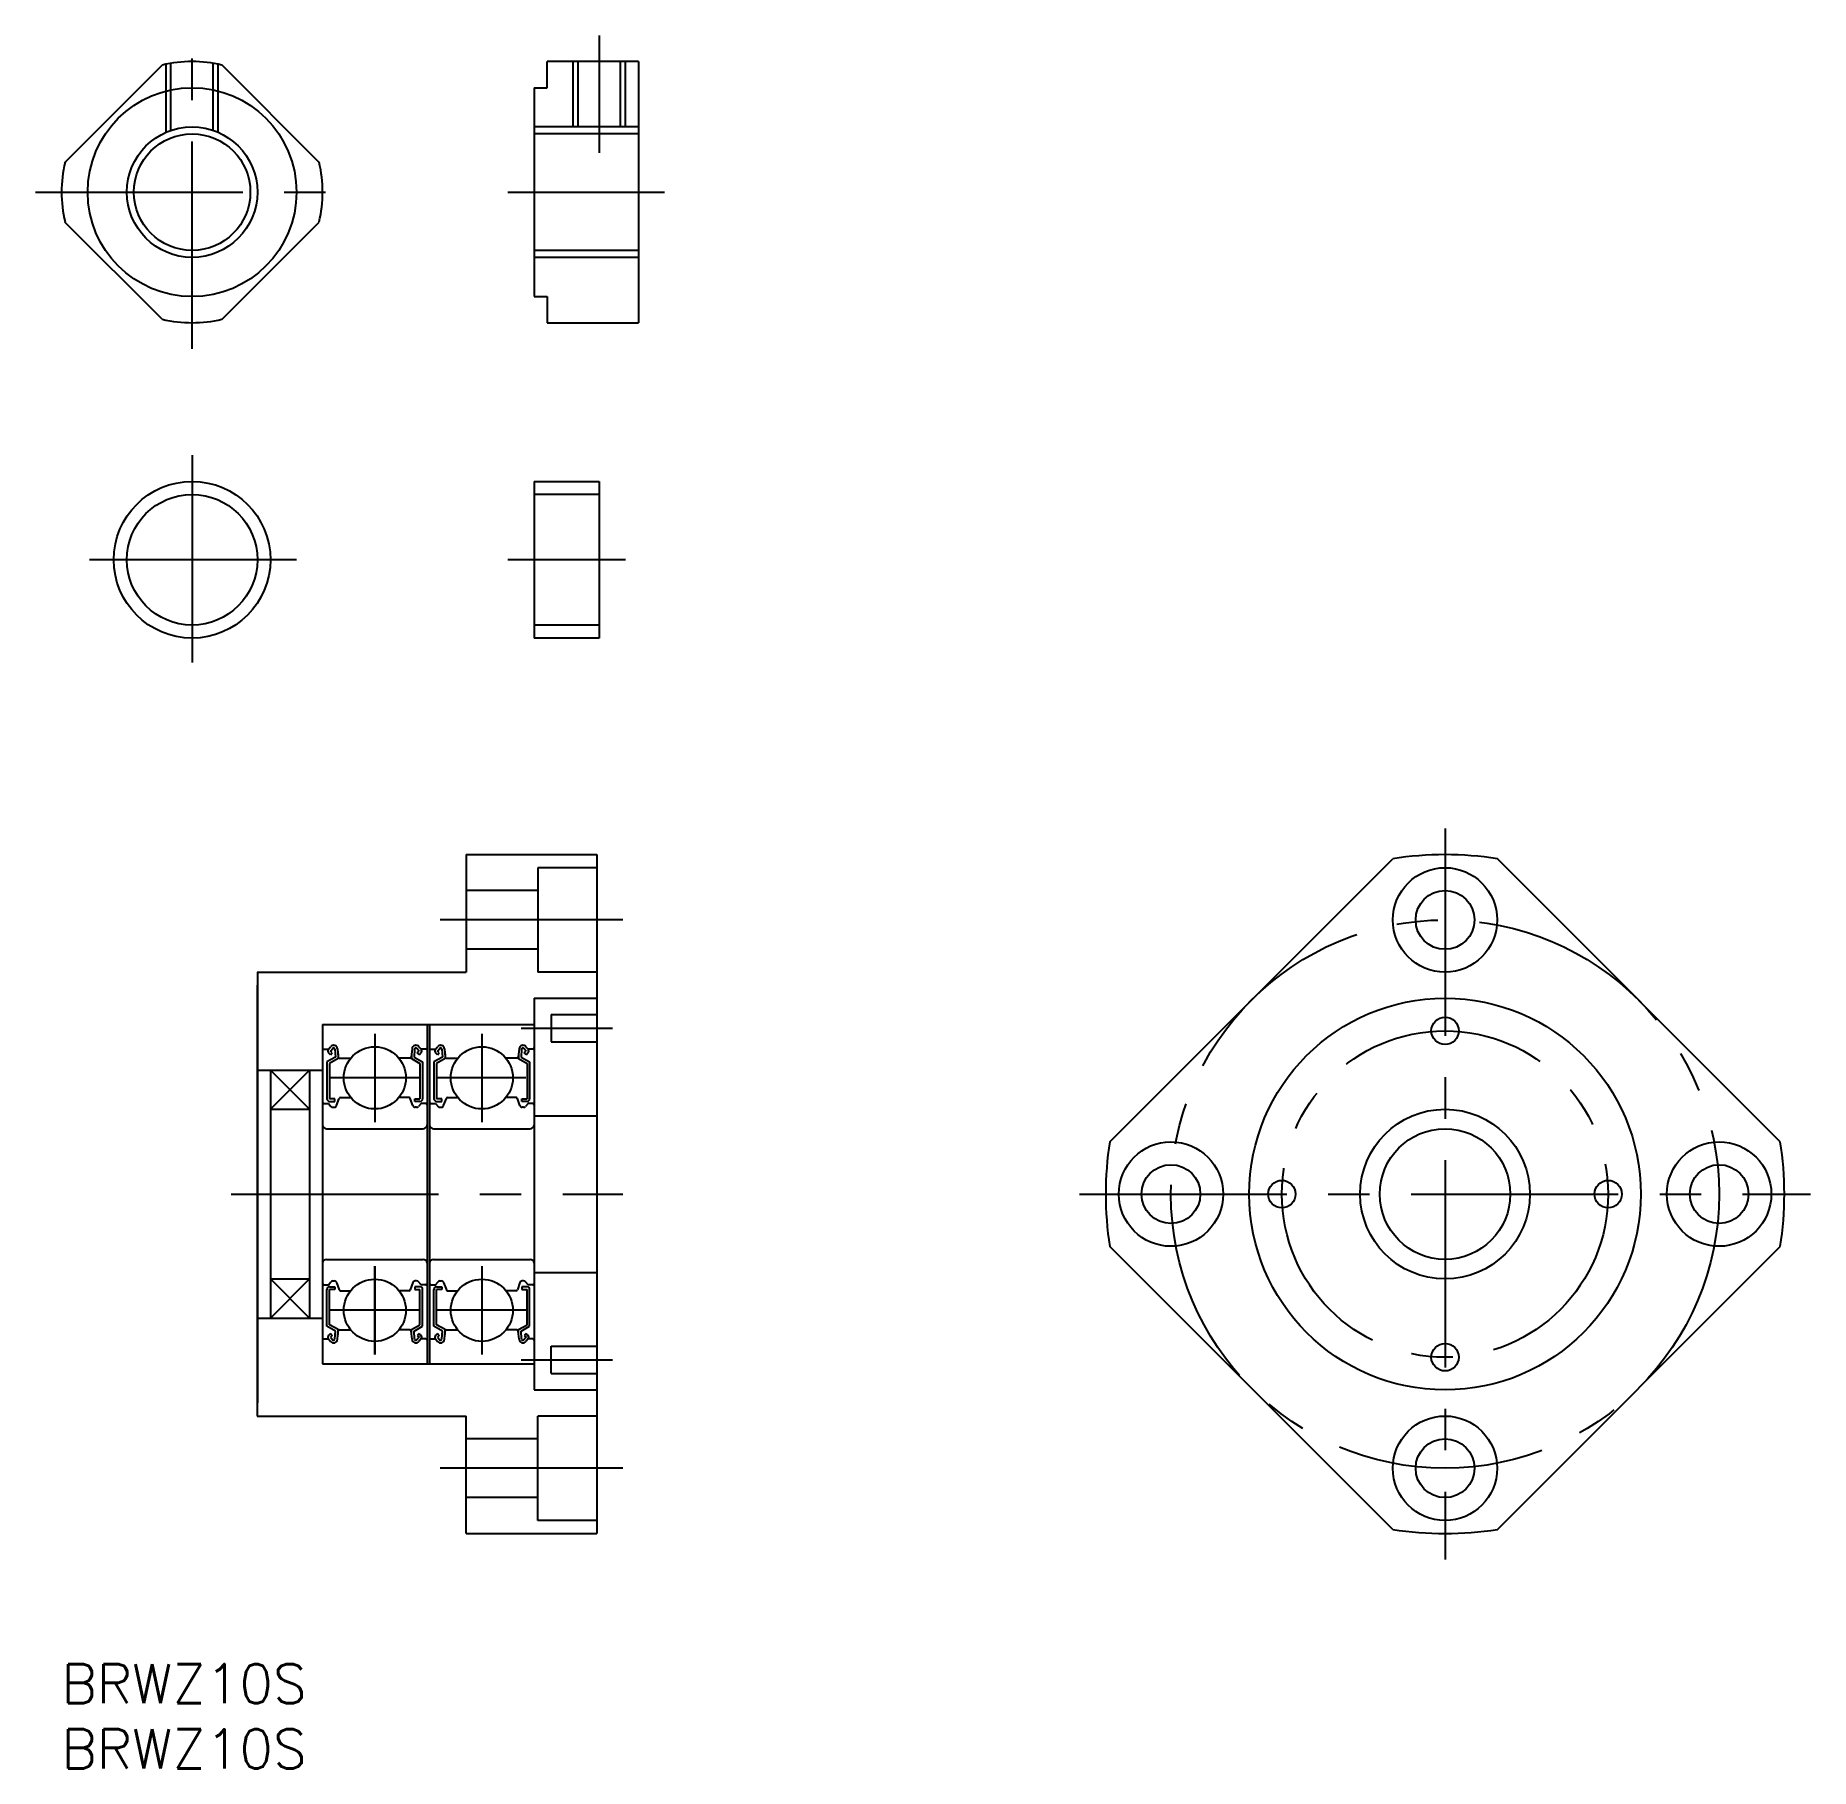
# Model space of a CAD drawing. Extents: x -2 to 134, y -8 to 125.
import ezdxf

# ---------------------------------------------------------------- set-up
doc = ezdxf.new("R2010")
doc.units = 0
doc.header["$LTSCALE"] = 0.5
doc.linetypes.add('CENTER', pattern=[50.8, 31.75, -6.35, 6.35, -6.35])
doc.linetypes.add('DASHED', pattern=[19.05, 12.7, -6.35])
for name, color, linetype in [('MSM_CENTER', 1, 'CENTER'), ('MSM_CONTINUOUS', 7, 'CONTINUOUS'), ('MSM_DASHED', 4, 'DASHED'), ('MSM_NARROW', 5, 'CONTINUOUS'), ('MSM_PART_NUMBER', 7, 'CONTINUOUS')]:
    doc.layers.add(name, color=color, linetype=linetype)
doc.styles.get("Standard").update_dxf_attribs({"font": 'txt.shx', "height": 1.5, "bigfont": 'bigfont.shx'})

# ---------------------------------------------------------------- blocks, each defined once
blk = doc.blocks.new('*U5')
at = {"layer": 'MSM_PART_NUMBER'}
blk.add_text('BRWZ10S', height=3, dxfattribs=at).set_placement((0, -3))
blk = doc.blocks.new('*U6')
at = {"layer": 'MSM_PART_NUMBER'}
blk.add_text('BRWZ10S', height=3, dxfattribs=at).set_placement((0, -8))

msp = doc.modelspace()

# ---------------------------------------------------------------- linework, layer by layer
at = {"layer": 'MSM_CENTER'}
for p, q in [((10, 100.75), (10, 124.75)), ((41.2, 124.75), (41.2, 115.75)), ((-2, 112.75), (22, 112.75)), ((34.2, 112.75), (46.2, 112.75)), ((10, 92.59), (10, 76.59)), ((18, 84.59), (2, 84.59)), ((43.2, 84.59), (34.2, 84.59)), ((106, 64), (106, 8)), ((43, 57), (29, 57)), ((24, 48.28), (24, 41.52)), ((32.2, 48.28), (32.2, 41.52)), ((35.2, 48.7), (42.2, 48.7)), ((27.38, 44.9), (20.61, 44.9)), ((35.58, 44.9), (28.81, 44.9)), ((13, 36), (43, 36)), ((78, 36), (134, 36)), ((24, 30.48), (24, 23.72)), ((24, 23.72), (24, 30.48)), ((32.2, 30.48), (32.2, 23.72)), ((27.38, 27.1), (20.61, 27.1)), ((35.58, 27.1), (28.81, 27.1)), ((35.2, 23.3), (42.2, 23.3)), ((43, 15), (29, 15))]:
    msp.add_line(p, q, dxfattribs=at)
for radius in [21, 12.5]:
    msp.add_circle((106, 36), radius, dxfattribs=at)
at = {"layer": 'MSM_CONTINUOUS'}
for p, q in [((0.26, 115.03), (7.71, 122.48)), ((19.74, 115.03), (12.29, 122.48)), ((37.2, 120.75), (37.2, 122.75)), ((44.2, 122.75), (37.2, 122.75)), ((39.57, 117.75), (39.57, 122.75)), ((42.82, 117.75), (42.82, 122.75)), ((44.2, 122.75), (44.2, 102.75)), ((36.2, 120.75), (36.2, 104.75)), ((36.2, 120.75), (37.2, 120.75)), ((44.2, 117.21), (36.2, 117.21)), ((7.71, 103.01), (0.26, 110.46)), ((12.29, 103.01), (19.74, 110.46)), ((44.2, 108.29), (36.2, 108.29)), ((36.2, 104.75), (37.2, 104.75)), ((37.2, 104.75), (37.2, 102.75)), ((37.2, 102.75), (44.2, 102.75)), ((36.2, 90.59), (36.2, 78.59)), ((36.2, 90.59), (41.2, 90.59)), ((41.2, 90.59), (41.2, 78.59)), ((41.2, 89.59), (36.2, 89.59)), ((41.2, 79.59), (36.2, 79.59)), ((41.2, 78.59), (36.2, 78.59)), ((31, 62), (31, 53)), ((31, 62), (41, 62)), ((41, 62), (41, 10)), ((80.31, 40.01), (101.99, 61.69)), ((131.69, 40.01), (110.01, 61.69)), ((36.5, 61), (36.5, 53)), ((41, 61), (36.5, 61)), ((36.5, 59.25), (31, 59.25)), ((36.5, 54.75), (31, 54.75)), ((14.99, 53), (31, 53)), ((15, 53), (15, 20)), ((15, 19), (15, 52)), ((41, 53), (36.5, 53)), ((36.2, 51), (41, 51)), ((36.2, 51), (36.2, 21)), ((20, 49), (36.2, 49)), ((20, 49), (20, 23)), ((28, 49), (28, 23)), ((28.2, 49), (28.2, 23)), ((37.5, 49.75), (41, 49.75)), ((37.5, 49.75), (37.5, 47.65)), ((37.5, 47.65), (41, 47.65)), ((20.1, 47.1), (20.46, 47.1)), ((20.98, 46.5), (20.33, 46.12)), ((20.44, 47.09), (20.61, 47.29)), ((20.6, 46.67), (20.46, 46.82)), ((21.18, 46.38), (20.53, 46.01)), ((20.6, 46.96), (20.77, 47.16)), ((20.74, 46.82), (20.6, 46.96)), ((20.6, 46.67), (20.74, 46.82)), ((20.94, 47.1), (20.98, 46.5)), ((21.14, 47.12), (21.2, 46.49)), ((21.18, 46.75), (21.18, 46.38)), ((21.3, 46.4), (22.15, 46.4)), ((26.69, 46.4), (25.84, 46.4)), ((26.85, 47.12), (26.79, 46.49)), ((26.81, 46.75), (26.81, 46.38)), ((26.81, 46.38), (27.46, 46.01)), ((27.05, 47.1), (27.01, 46.5)), ((27.01, 46.5), (27.66, 46.12)), ((27.39, 46.96), (27.22, 47.16)), ((27.25, 46.82), (27.39, 46.96)), ((27.39, 46.67), (27.25, 46.82)), ((27.55, 47.09), (27.38, 47.29)), ((27.39, 46.67), (27.53, 46.82)), ((27.9, 47.1), (27.54, 47.1)), ((28.3, 47.1), (28.66, 47.1)), ((29.18, 46.5), (28.53, 46.12)), ((28.64, 47.09), (28.81, 47.29)), ((28.8, 46.67), (28.66, 46.82)), ((29.38, 46.38), (28.73, 46.01)), ((28.8, 46.96), (28.97, 47.16)), ((28.94, 46.82), (28.8, 46.96)), ((28.8, 46.67), (28.94, 46.82)), ((29.14, 47.1), (29.18, 46.5)), ((29.34, 47.12), (29.4, 46.49)), ((29.38, 46.75), (29.38, 46.38)), ((29.5, 46.4), (30.35, 46.4)), ((34.89, 46.4), (34.04, 46.4)), ((35.05, 47.12), (34.99, 46.49)), ((35.01, 46.75), (35.01, 46.38)), ((35.01, 46.38), (35.66, 46.01)), ((35.25, 47.1), (35.21, 46.5)), ((35.21, 46.5), (35.86, 46.12)), ((35.59, 46.96), (35.42, 47.16)), ((35.45, 46.82), (35.59, 46.96)), ((35.59, 46.67), (35.45, 46.82)), ((35.75, 47.09), (35.58, 47.29)), ((35.59, 46.67), (35.73, 46.82)), ((36.1, 47.1), (35.74, 47.1)), ((15, 45.5), (20, 45.5)), ((16, 45.5), (16, 26.5)), ((19, 45.5), (19, 26.5)), ((20.33, 46.12), (20.33, 43.3)), ((20.53, 46.01), (20.53, 43.3)), ((27.46, 46.01), (27.46, 43.3)), ((27.66, 46.12), (27.66, 43.3)), ((28.53, 46.12), (28.53, 43.3)), ((28.73, 46.01), (28.73, 43.3)), ((35.66, 46.01), (35.66, 43.3)), ((35.86, 46.12), (35.86, 43.3)), ((16, 42.5), (19, 42.5)), ((20.1, 42.95), (20.45, 42.95)), ((20.45, 42.95), (20.64, 42.72)), ((20.93, 43.3), (20.53, 43.3)), ((20.53, 43.1), (20.93, 43.1)), ((20.79, 42.65), (20.89, 42.65)), ((20.93, 43.1), (20.93, 43.3)), ((21.07, 42.78), (21.28, 43.33)), ((21.37, 43.4), (22.15, 43.4)), ((26.62, 43.4), (25.84, 43.4)), ((26.92, 42.78), (26.72, 43.33)), ((27.06, 43.1), (27.06, 43.3)), ((27.06, 43.3), (27.46, 43.3)), ((27.46, 43.1), (27.06, 43.1)), ((27.2, 42.65), (27.1, 42.65)), ((27.55, 42.95), (27.35, 42.72)), ((27.9, 42.95), (27.55, 42.95)), ((28.3, 42.95), (28.65, 42.95)), ((28.65, 42.95), (28.84, 42.72)), ((29.13, 43.3), (28.73, 43.3)), ((28.73, 43.1), (29.13, 43.1)), ((28.99, 42.65), (29.09, 42.65)), ((29.13, 43.1), (29.13, 43.3)), ((29.27, 42.78), (29.48, 43.33)), ((29.57, 43.4), (30.35, 43.4)), ((34.82, 43.4), (34.04, 43.4)), ((35.12, 42.78), (34.92, 43.33)), ((35.26, 43.1), (35.26, 43.3)), ((35.26, 43.3), (35.66, 43.3)), ((35.66, 43.1), (35.26, 43.1)), ((35.4, 42.65), (35.3, 42.65)), ((35.75, 42.95), (35.55, 42.72)), ((36.1, 42.95), (35.75, 42.95)), ((20.3, 41), (27.7, 41)), ((28.5, 41), (35.9, 41)), ((36.2, 42), (41, 42)), ((101.99, 10.31), (80.31, 31.99)), ((110.01, 10.31), (131.69, 31.99)), ((20.3, 31), (27.7, 31)), ((28.5, 31), (35.9, 31)), ((36.2, 30), (41, 30)), ((16, 29.5), (19, 29.5)), ((20.1, 29.05), (20.45, 29.05)), ((20.33, 25.87), (20.33, 28.7)), ((20.45, 29.05), (20.64, 29.28)), ((20.53, 28.9), (20.93, 28.9)), ((20.53, 25.99), (20.53, 28.7)), ((20.93, 28.7), (20.53, 28.7)), ((20.79, 29.35), (20.89, 29.35)), ((20.93, 28.9), (20.93, 28.7)), ((21.07, 29.22), (21.28, 28.67)), ((21.37, 28.6), (22.15, 28.6)), ((26.62, 28.6), (25.84, 28.6)), ((26.92, 29.22), (26.72, 28.67)), ((27.06, 28.9), (27.06, 28.7)), ((27.46, 28.9), (27.06, 28.9)), ((27.06, 28.7), (27.46, 28.7)), ((27.2, 29.35), (27.1, 29.35)), ((27.55, 29.05), (27.35, 29.28)), ((27.46, 25.99), (27.46, 28.7)), ((27.9, 29.05), (27.55, 29.05)), ((27.66, 25.87), (27.66, 28.7)), ((28.3, 29.05), (28.65, 29.05)), ((28.53, 25.87), (28.53, 28.7)), ((28.65, 29.05), (28.84, 29.28)), ((28.73, 28.9), (29.13, 28.9)), ((28.73, 25.99), (28.73, 28.7)), ((29.13, 28.7), (28.73, 28.7)), ((28.99, 29.35), (29.09, 29.35)), ((29.13, 28.9), (29.13, 28.7)), ((29.27, 29.22), (29.48, 28.67)), ((29.57, 28.6), (30.35, 28.6)), ((34.82, 28.6), (34.04, 28.6)), ((35.12, 29.22), (34.92, 28.67)), ((35.26, 28.9), (35.26, 28.7)), ((35.66, 28.9), (35.26, 28.9)), ((35.26, 28.7), (35.66, 28.7)), ((35.4, 29.35), (35.3, 29.35)), ((35.75, 29.05), (35.55, 29.28)), ((35.66, 25.99), (35.66, 28.7)), ((36.1, 29.05), (35.75, 29.05)), ((35.86, 25.87), (35.86, 28.7)), ((15, 26.5), (20, 26.5)), ((20.98, 25.5), (20.33, 25.87)), ((21.18, 25.62), (20.53, 25.99)), ((26.81, 25.62), (27.46, 25.99)), ((27.01, 25.5), (27.66, 25.87)), ((29.18, 25.5), (28.53, 25.87)), ((29.38, 25.62), (28.73, 25.99)), ((35.01, 25.62), (35.66, 25.99)), ((35.21, 25.5), (35.86, 25.87)), ((20.1, 24.9), (20.46, 24.9)), ((20.44, 24.91), (20.61, 24.71)), ((20.6, 25.33), (20.46, 25.18)), ((20.6, 25.33), (20.74, 25.18)), ((20.74, 25.18), (20.6, 25.04)), ((20.6, 25.04), (20.77, 24.84)), ((20.94, 24.9), (20.98, 25.5)), ((21.14, 24.88), (21.2, 25.51)), ((21.18, 25.25), (21.18, 25.62)), ((21.3, 25.6), (22.15, 25.6)), ((26.69, 25.6), (25.84, 25.6)), ((26.85, 24.88), (26.79, 25.51)), ((26.81, 25.25), (26.81, 25.62)), ((27.05, 24.9), (27.01, 25.5)), ((27.39, 25.04), (27.22, 24.84)), ((27.39, 25.33), (27.25, 25.18)), ((27.25, 25.18), (27.39, 25.04)), ((27.55, 24.91), (27.38, 24.71)), ((27.39, 25.33), (27.53, 25.18)), ((27.9, 24.9), (27.54, 24.9)), ((28.3, 24.9), (28.66, 24.9)), ((28.64, 24.91), (28.81, 24.71)), ((28.8, 25.33), (28.66, 25.18)), ((28.8, 25.33), (28.94, 25.18)), ((28.94, 25.18), (28.8, 25.04)), ((28.8, 25.04), (28.97, 24.84)), ((29.14, 24.9), (29.18, 25.5)), ((29.34, 24.88), (29.4, 25.51)), ((29.38, 25.25), (29.38, 25.62)), ((29.5, 25.6), (30.35, 25.6)), ((34.89, 25.6), (34.04, 25.6)), ((35.05, 24.88), (34.99, 25.51)), ((35.01, 25.25), (35.01, 25.62)), ((35.25, 24.9), (35.21, 25.5)), ((35.59, 25.04), (35.42, 24.84)), ((35.59, 25.33), (35.45, 25.18)), ((35.45, 25.18), (35.59, 25.04)), ((35.75, 24.91), (35.58, 24.71)), ((35.59, 25.33), (35.73, 25.18)), ((36.1, 24.9), (35.74, 24.9)), ((37.5, 24.35), (41, 24.35)), ((37.5, 22.25), (37.5, 24.35)), ((20, 23), (36.2, 23)), ((37.5, 22.25), (41, 22.25)), ((36.2, 21), (41, 21)), ((14.99, 19), (31, 19)), ((31, 10), (31, 19)), ((36.5, 11), (36.5, 19)), ((41, 19), (36.5, 19)), ((36.5, 17.25), (31, 17.25)), ((36.5, 12.75), (31, 12.75)), ((41, 11), (36.5, 11)), ((31, 10), (41, 10))]:
    msp.add_line(p, q, dxfattribs=at)
for centre, radius in [((10, 112.75), 8), ((10, 112.75), 4.46), ((10, 84.59), 6), ((10, 84.59), 5), ((106, 57), 4), ((106, 57), 2.25), ((106, 36), 15), ((106, 48.5), 1.05), ((24, 44.9), 2.38), ((32.2, 44.9), 2.38), ((106, 36), 6.5), ((106, 36), 5), ((85, 36), 4), ((127, 36), 4), ((85, 36), 2.25), ((127, 36), 2.25), ((93.5, 36), 1.05), ((118.5, 36), 1.05), ((24, 27.1), 2.38), ((32.2, 27.1), 2.38), ((106, 23.5), 1.05), ((106, 15), 4), ((106, 15), 2.25)]:
    msp.add_circle(centre, radius, dxfattribs=at)
for centre, radius, start, end in [((10, 112.75), 10, 76.7883, 103.2117), ((10, 112.75), 10, 166.7883, 193.2117), ((10, 112.75), 10, 346.7883, 13.2117), ((10, 112.75), 10, 256.7883, 283.2117), ((106, 36), 26, 81.1289, 98.8711), ((20.1, 47.2), 0.1, 180, 270), ((20.6, 46.96), 0.2, 140.137, 225.002), ((20.84, 47.1), 0.3, 4.9354, 140.137), ((20.84, 47.1), 0.1, 3.1017, 139.9503), ((21.3, 46.5), 0.1, 184.9354, 270), ((26.69, 46.5), 0.1, 270, 355.0646), ((27.15, 47.1), 0.3, 39.863, 175.0646), ((27.15, 47.1), 0.1, 40.0497, 176.8983), ((27.39, 46.96), 0.2, 314.998, 39.863), ((27.9, 47.2), 0.1, 270, 0), ((28.3, 47.2), 0.1, 180, 270), ((28.8, 46.96), 0.2, 140.137, 225.002), ((29.04, 47.1), 0.3, 4.9354, 140.137), ((29.04, 47.1), 0.1, 3.1017, 139.9503), ((29.5, 46.5), 0.1, 184.9354, 270), ((34.89, 46.5), 0.1, 270, 355.0646), ((35.35, 47.1), 0.3, 39.863, 175.0646), ((35.35, 47.1), 0.1, 40.0497, 176.8983), ((35.59, 46.96), 0.2, 314.998, 39.863), ((36.1, 47.2), 0.1, 270, 0), ((20.1, 42.85), 0.1, 90, 180.8103), ((20.53, 43.3), 0.2, 180, 270), ((20.79, 42.85), 0.2, 219.9762, 270), ((20.89, 42.85), 0.2, 270, 339.9916), ((21.37, 43.3), 0.1, 90, 159.9916), ((26.62, 43.3), 0.1, 20.0084, 90), ((27.1, 42.85), 0.2, 200.0084, 270), ((27.2, 42.85), 0.2, 270, 320.0238), ((27.46, 43.3), 0.2, 270, 0), ((27.9, 42.85), 0.1, 359.1897, 90), ((28.3, 42.85), 0.1, 90, 180.8103), ((28.73, 43.3), 0.2, 180, 270), ((28.99, 42.85), 0.2, 219.9762, 270), ((29.09, 42.85), 0.2, 270, 339.9916), ((29.57, 43.3), 0.1, 90, 159.9916), ((34.82, 43.3), 0.1, 20.0084, 90), ((35.3, 42.85), 0.2, 200.0084, 270), ((35.4, 42.85), 0.2, 270, 320.0238), ((35.66, 43.3), 0.2, 270, 0), ((36.1, 42.85), 0.1, 359.1897, 90), ((20.3, 41.3), 0.3, 180, 270), ((27.7, 41.3), 0.3, 270, 0), ((28.5, 41.3), 0.3, 180, 270), ((35.9, 41.3), 0.3, 270, 0), ((106, 36), 26, 171.1289, 188.8711), ((106, 36), 26, 351.1289, 8.8711), ((20.3, 30.7), 0.3, 90, 180), ((27.7, 30.7), 0.3, 0, 90), ((28.5, 30.7), 0.3, 90, 180), ((35.9, 30.7), 0.3, 0, 90), ((20.1, 29.15), 0.1, 179.1897, 270), ((20.53, 28.7), 0.2, 90, 180), ((20.79, 29.15), 0.2, 90, 140.0238), ((20.89, 29.15), 0.2, 20.0084, 90), ((21.37, 28.7), 0.1, 200.0084, 270), ((26.62, 28.7), 0.1, 270, 339.9916), ((27.1, 29.15), 0.2, 90, 159.9916), ((27.2, 29.15), 0.2, 39.9762, 90), ((27.46, 28.7), 0.2, 0, 90), ((27.9, 29.15), 0.1, 270, 0.8103), ((28.3, 29.15), 0.1, 179.1897, 270), ((28.73, 28.7), 0.2, 90, 180), ((28.99, 29.15), 0.2, 90, 140.0238), ((29.09, 29.15), 0.2, 20.0084, 90), ((29.57, 28.7), 0.1, 200.0084, 270), ((34.82, 28.7), 0.1, 270, 339.9916), ((35.3, 29.15), 0.2, 90, 159.9916), ((35.4, 29.15), 0.2, 39.9762, 90), ((35.66, 28.7), 0.2, 0, 90), ((36.1, 29.15), 0.1, 270, 0.8103), ((20.1, 24.8), 0.1, 90, 180), ((20.6, 25.04), 0.2, 134.998, 219.863), ((20.84, 24.9), 0.3, 219.863, 355.0646), ((20.84, 24.9), 0.1, 220.0497, 356.8983), ((21.3, 25.5), 0.1, 90, 175.0646), ((26.69, 25.5), 0.1, 4.9354, 90), ((27.15, 24.9), 0.3, 184.9354, 320.137), ((27.15, 24.9), 0.1, 183.1017, 319.9503), ((27.39, 25.04), 0.2, 320.137, 45.002), ((27.9, 24.8), 0.1, 0, 90), ((28.3, 24.8), 0.1, 90, 180), ((28.8, 25.04), 0.2, 134.998, 219.863), ((29.04, 24.9), 0.3, 219.863, 355.0646), ((29.04, 24.9), 0.1, 220.0497, 356.8983), ((29.5, 25.5), 0.1, 90, 175.0646), ((34.89, 25.5), 0.1, 4.9354, 90), ((35.35, 24.9), 0.3, 184.9354, 320.137), ((35.35, 24.9), 0.1, 183.1017, 319.9503), ((35.59, 25.04), 0.2, 320.137, 45.002), ((36.1, 24.8), 0.1, 0, 90), ((106, 36), 26, 261.1289, 278.8711)]:
    msp.add_arc(centre, radius, start, end, dxfattribs=at)
at = {"layer": 'MSM_DASHED'}
for p, q in [((8, 117.33), (8, 122.55)), ((8.38, 117.48), (8.38, 122.62)), ((11.62, 117.48), (11.62, 122.62)), ((12, 117.33), (12, 122.55))]:
    msp.add_line(p, q, dxfattribs=at)
at = {"layer": 'MSM_NARROW'}
for p, q in [((39.2, 117.75), (39.2, 122.75)), ((43.2, 117.75), (43.2, 122.75)), ((44.2, 117.75), (36.2, 117.75)), ((44.2, 107.75), (36.2, 107.75)), ((19, 45.5), (16, 42.5)), ((16, 45.5), (19, 42.5)), ((19, 26.5), (16, 29.5)), ((16, 26.5), (19, 29.5))]:
    msp.add_line(p, q, dxfattribs=at)
msp.add_circle((10, 112.75), 5, dxfattribs=at)

# ---------------------------------------------------------------- block references
at = {"layer": 'MSM_CONTINUOUS'}
for name in ['*U5', '*U6']:
    msp.add_blockref(name, (0, 0), dxfattribs=at)

doc.saveas('drawing.dxf')
